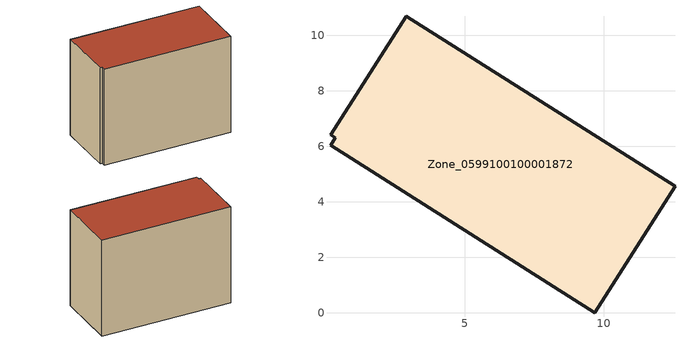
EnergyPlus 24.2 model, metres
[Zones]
Zone_0599100100001872
 floor ground (C_G): 0.33,6.3 0.17,6.41 2.88,10.69 12.57,4.56 9.69,0 0.16,6.03 z1.62
 wall outside (C_F): 9.69,0 12.57,4.56 2.88,10.69 0.17,6.41 0.33,6.3 0.16,6.03 9.69,0 z1.62:10.38
 roof outside (C_R): 0.17,6.41 0.33,6.3 0.16,6.03 9.69,0 12.57,4.56 2.88,10.69 z10.38
[BUILDING]
Pand.0599100100001872: North Axis=0; Terrain=City; Loads Convergence Tolerance Value=0.04; Temperature Convergence Tolerance Value=0.4; Solar Distribution=FullExterior; Maximum Number of Warmup Days=25; Minimum Number of Warmup Days=1
[Site:Location]
Rotterdam.The.Hague.AP_ZH_NLD Design_Conditions: Latitude=51.96; Longitude=4.45; Time Zone=1; Elevation=-4.5
[SITE:GROUNDTEMPERATURE:BUILDINGSURFACE]
18, 18, 18, 18, 18, 18, 18, 18, 18, 18, 18, 18
[MATERIAL] Thermal Absorptance=0.9; Solar Absorptance=0.7; Visible Absorptance=0.7
Name | Roughness | Thickness | Conductivity | Density | Specific Heat
G.TI.2006-2014 | MediumSmooth | 0.15 | 0.06 | 540 | 1210
F.TI.2006-2014 | Rough | 0.3 | 0.12 | 1920 | 840
R.TI.2006-2014 | MediumRough | 0.2 | 0.08 | 1500 | 1000
[CONSTRUCTION]
C_G: G.TI.2006-2014
C_F: F.TI.2006-2014
C_R: R.TI.2006-2014
[ZONE]
Zone_0599100100001872: Type=1; Multiplier=1; Ceiling Height=Autocalculate; Volume=Autocalculate; Floor Area=autocalculate; Part of Total Floor Area=Yes
[ZONEINFILTRATION:DESIGNFLOWRATE]
Infil_Zone_0599100100001872: Zone or ZoneList or Space or SpaceList=Zone_0599100100001872; Schedule=AlwaysOn; Design Flow Rate Calculation Method=Flow/Area; Flow Rate per Floor Area=0.0015; Constant Term Coefficient=1; Temperature Term Coefficient=0; Velocity Term Coefficient=0; Velocity Squared Term Coefficient=0
[HVACTEMPLATE:ZONE:IDEALLOADSAIRSYSTEM]
Zone_0599100100001872: Maximum Heating Supply Air Temperature=50; Minimum Cooling Supply Air Temperature=13; Maximum Heating Supply Air Humidity Ratio=0.0156; Minimum Cooling Supply Air Humidity Ratio=0.0077; Heating Limit=NoLimit; Cooling Limit=NoLimit; Dehumidification Control Type=ConstantSensibleHeatRatio; Cooling Sensible Heat Ratio=0.7; Dehumidification Setpoint=60; Humidification Control Type=None; Humidification Setpoint=30; Outdoor Air Method=None; Outdoor Air Flow Rate per Person=0.00944; Outdoor Air Flow Rate per Zone Floor Area=0; Outdoor Air Flow Rate per Zone=0; Demand Controlled Ventilation Type=None; Outdoor Air Economizer Type=NoEconomizer; Heat Recovery Type=None; Sensible Heat Recovery Effectiveness=0.7; Latent Heat Recovery Effectiveness=0.65
[ZONECONTROL:THERMOSTAT]
ThermostatControl_Zone_0599100100001872: Zone or ZoneList=Zone_0599100100001872; Control Type Schedule=DualSetpointControlType; Control 1=Thermostat_Zone_0599100100001872; Temperature Difference Between Cutout And Setpoint=0
[THERMOSTATSETPOINT:DUALSETPOINT]
Thermostat_Zone_0599100100001872: Heating Setpoint Temperature Schedule=HeatingSetpoint_Zone_0599100100001872; Cooling Setpoint Temperature Schedule=CoolingSetpoint_Zone_0599100100001872
[SCHEDULE:COMPACT]
HeatingSetpoint_Zone_0599100100001872: Through: 12/31, For: AllDays, Until: 24:00, 21
CoolingSetpoint_Zone_0599100100001872: Through: 12/31, For: AllDays, Until: 24:00, 24
DualSetpointControlType: Through: 12/31, For: AllDays, Until: 24:00, 4
AlwaysOn: Through: 12/31, For: AllDays, Until: 24:00, 1
